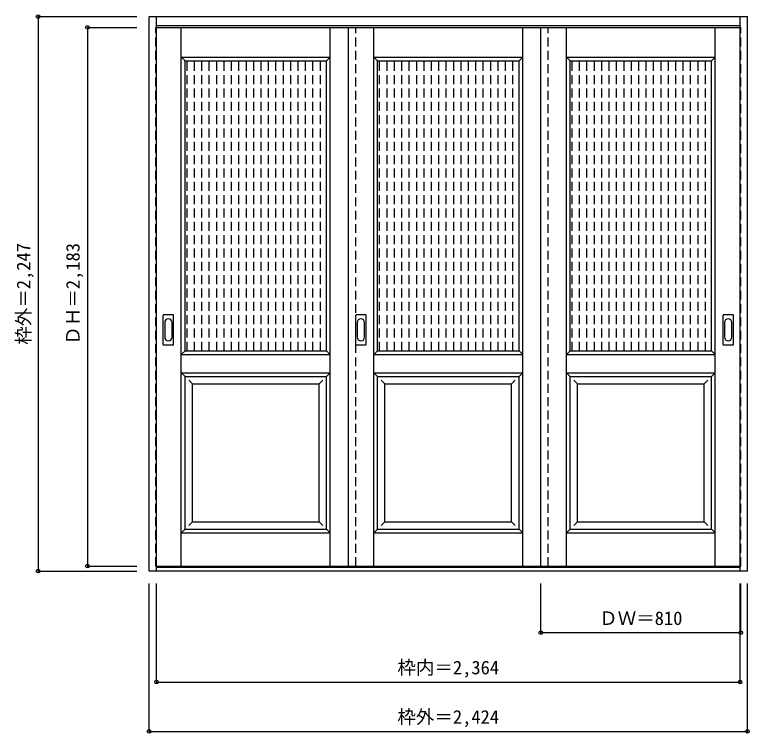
# Model space of a CAD drawing. Units: millimetres, scale not verified. Extents: x -1678 to 1298, y -1625 to 1287.
import ezdxf
from ezdxf.enums import TextEntityAlignment as Align

# ---------------------------------------------------------------- set-up
doc = ezdxf.new("R2010")
doc.units = ezdxf.units.MM
doc.header["$LTSCALE"] = 30
doc.header["$PDMODE"] = 32
doc.header["$PDSIZE"] = 15
doc.linetypes.add('DASHED1', pattern=[1.8, 1.2, -0.6])
doc.layers.add('0-0', color=7, linetype='Continuous')
doc.layers.add('0-1_寸法', color=7, linetype='Continuous')
doc.styles.add('ＭＳ ゴシック', font='')
doc.styles.get('ＭＳ ゴシック').set_extended_font_data('MS Gothic')

msp = doc.modelspace()

# ---------------------------------------------------------------- linework, layer by layer
at = {"layer": '0-0', "color": 3}
for p, q in [((-1133.88, 1279.62), (1290.12, 1279.62)), ((-1133.88, -967.38), (-1133.88, 1279.62)), ((-1103.88, -967.38), (-1103.88, 1279.62)), ((1260.12, -967.38), (1260.12, 1279.62)), ((1290.12, -967.38), (1290.12, 1279.62)), ((-1103.88, 1243.62), (1260.12, 1243.62)), ((-1103.88, 1235.62), (1260.12, 1235.62)), ((-326.88, 1235.62), (-326.88, -947.38)), ((453.12, -947.38), (453.12, 1235.62)), ((-988.38, 1100.62), (-415.38, 1100.62)), ((-988.38, -74.38), (-988.38, 1100.62)), ((-415.38, -74.38), (-415.38, 1100.62)), ((-208.38, 1100.62), (364.62, 1100.62)), ((-208.38, -74.38), (-208.38, 1100.62)), ((364.62, -74.38), (364.62, 1100.62)), ((571.62, 1100.62), (1144.62, 1100.62)), ((571.62, -74.38), (571.62, 1100.62)), ((1144.62, -74.38), (1144.62, 1100.62)), ((-1076.88, -49.38), (-1076.88, 69.62)), ((-1036.38, 71.12), (-1075.38, 71.12)), ((-1034.88, -49.38), (-1034.88, 69.62)), ((-296.88, -49.38), (-296.88, 69.62)), ((-256.38, 71.12), (-295.38, 71.12)), ((-254.88, -49.38), (-254.88, 69.62)), ((1191.12, -49.38), (1191.12, 69.62)), ((1231.62, 71.12), (1192.62, 71.12)), ((1233.12, -49.38), (1233.12, 69.62)), ((-1075.38, -50.88), (-1036.38, -50.88)), ((-295.38, -50.88), (-256.38, -50.88)), ((1192.62, -50.88), (1231.62, -50.88)), ((-988.38, -74.38), (-415.38, -74.38)), ((-208.38, -74.38), (364.62, -74.38)), ((571.62, -74.38), (1144.62, -74.38)), ((-988.38, -179.38), (-415.38, -179.38)), ((-988.38, -797.38), (-988.38, -179.38)), ((-415.38, -797.38), (-415.38, -179.38)), ((-208.38, -179.38), (364.62, -179.38)), ((-208.38, -797.38), (-208.38, -179.38)), ((364.62, -797.38), (364.62, -179.38)), ((571.62, -179.38), (1144.62, -179.38)), ((571.62, -797.38), (571.62, -179.38)), ((1144.62, -797.38), (1144.62, -179.38)), ((-988.38, -797.38), (-415.38, -797.38)), ((-208.38, -797.38), (364.62, -797.38)), ((571.62, -797.38), (1144.62, -797.38)), ((-1103.88, -947.38), (1260.12, -947.38)), ((1290.12, -967.38), (-1133.88, -967.38)), ((1260.12, -952.38), (-1103.88, -952.38))]:
    msp.add_line(p, q, dxfattribs=at)
at = {"layer": '0-0', "color": 4, "linetype": 'DASHED1'}
for p, q in [((-1106.88, -947.38), (-1106.88, 1235.62)), ((-1106.88, 1235.62), (-1103.88, 1235.62)), ((-296.88, -947.38), (-296.88, 1235.62)), ((483.12, -947.38), (483.12, 1235.62)), ((-979.96, -74.38), (-979.96, 1100.62)), ((-949.96, -74.38), (-949.96, 1100.62)), ((-919.96, -74.38), (-919.96, 1100.62)), ((-889.96, -74.38), (-889.96, 1100.62)), ((-859.96, -74.38), (-859.96, 1100.62)), ((-829.96, -74.38), (-829.96, 1100.62)), ((-799.96, -74.38), (-799.96, 1100.62)), ((-769.96, -74.38), (-769.96, 1100.62)), ((-739.96, -74.38), (-739.96, 1100.62)), ((-709.96, -74.38), (-709.96, 1100.62)), ((-679.96, -74.38), (-679.96, 1100.62)), ((-649.96, -74.38), (-649.96, 1100.62)), ((-619.96, -74.38), (-619.96, 1100.62)), ((-589.96, -74.38), (-589.96, 1100.62)), ((-559.96, -74.38), (-559.96, 1100.62)), ((-529.96, -74.38), (-529.96, 1100.62)), ((-499.96, -74.38), (-499.96, 1100.62)), ((-469.96, -74.38), (-469.96, 1100.62)), ((-439.96, -74.38), (-439.96, 1100.62)), ((-199.96, -74.38), (-199.96, 1100.62)), ((-169.96, -74.38), (-169.96, 1100.62)), ((-139.96, -74.38), (-139.96, 1100.62)), ((-109.96, -74.38), (-109.96, 1100.62)), ((-79.96, -74.38), (-79.96, 1100.62)), ((-49.96, -74.38), (-49.96, 1100.62)), ((-19.96, -74.38), (-19.96, 1100.62)), ((10.04, -74.38), (10.04, 1100.62)), ((40.04, -74.38), (40.04, 1100.62)), ((70.04, -74.38), (70.04, 1100.62)), ((100.04, -74.38), (100.04, 1100.62)), ((130.04, -74.38), (130.04, 1100.62)), ((160.04, -74.38), (160.04, 1100.62)), ((190.04, -74.38), (190.04, 1100.62)), ((220.04, -74.38), (220.04, 1100.62)), ((250.04, -74.38), (250.04, 1100.62)), ((280.04, -74.38), (280.04, 1100.62)), ((310.04, -74.38), (310.04, 1100.62)), ((340.04, -74.38), (340.04, 1100.62)), ((580.04, -74.38), (580.04, 1100.62)), ((610.04, -74.38), (610.04, 1100.62)), ((640.04, -74.38), (640.04, 1100.62)), ((670.04, -74.38), (670.04, 1100.62)), ((700.04, -74.38), (700.04, 1100.62)), ((730.04, -74.38), (730.04, 1100.62)), ((760.04, -74.38), (760.04, 1100.62)), ((790.04, -74.38), (790.04, 1100.62)), ((820.04, -74.38), (820.04, 1100.62)), ((850.04, -74.38), (850.04, 1100.62)), ((880.04, -74.38), (880.04, 1100.62)), ((910.04, -74.38), (910.04, 1100.62)), ((940.04, -74.38), (940.04, 1100.62)), ((970.04, -74.38), (970.04, 1100.62)), ((1000.04, -74.38), (1000.04, 1100.62)), ((1030.04, -74.38), (1030.04, 1100.62)), ((1060.04, -74.38), (1060.04, 1100.62)), ((1090.04, -74.38), (1090.04, 1100.62)), ((1120.04, -74.38), (1120.04, 1100.62)), ((-1103.88, -947.38), (-1106.88, -947.38)), ((1260.12, -947.38), (1263.12, -947.38))]:
    msp.add_line(p, q, dxfattribs=at)
at = {"layer": '0-0'}
for p, q in [((-1003.38, -947.38), (-1003.38, 1235.62)), ((-400.38, -947.38), (-400.38, 1235.62)), ((-223.38, -947.38), (-223.38, 1235.62)), ((379.62, -947.38), (379.62, 1235.62)), ((556.62, -947.38), (556.62, 1235.62)), ((1159.62, -947.38), (1159.62, 1235.62)), ((-1003.38, 1115.62), (-988.38, 1100.62)), ((-1003.38, 1115.62), (-400.38, 1115.62)), ((-400.38, 1115.62), (-415.38, 1100.62)), ((-223.38, 1115.62), (-208.38, 1100.62)), ((-223.38, 1115.62), (379.62, 1115.62)), ((379.62, 1115.62), (364.62, 1100.62)), ((556.62, 1115.62), (571.62, 1100.62)), ((556.62, 1115.62), (1159.62, 1115.62)), ((1159.62, 1115.62), (1144.62, 1100.62)), ((-1070.88, 39.72), (-1070.88, -19.48)), ((-1040.88, -19.48), (-1040.88, 39.72)), ((-290.88, 39.72), (-290.88, -19.48)), ((-260.88, -19.48), (-260.88, 39.72)), ((1197.12, 39.72), (1197.12, -19.48)), ((1227.12, -19.48), (1227.12, 39.72)), ((-988.38, -74.38), (-1003.38, -89.38)), ((-415.38, -74.38), (-400.38, -89.38)), ((-208.38, -74.38), (-223.38, -89.38)), ((364.62, -74.38), (379.62, -89.38)), ((571.62, -74.38), (556.62, -89.38)), ((1144.62, -74.38), (1159.62, -89.38)), ((-1003.38, -89.38), (-400.38, -89.38)), ((-223.38, -89.38), (379.62, -89.38)), ((556.62, -89.38), (1159.62, -89.38)), ((-1003.38, -164.38), (-988.38, -179.38)), ((-1003.38, -164.38), (-400.38, -164.38)), ((-400.38, -164.38), (-415.38, -179.38)), ((-223.38, -164.38), (-208.38, -179.38)), ((-223.38, -164.38), (379.62, -164.38)), ((379.62, -164.38), (364.62, -179.38)), ((556.62, -164.38), (571.62, -179.38)), ((556.62, -164.38), (1159.62, -164.38)), ((1159.62, -164.38), (1144.62, -179.38)), ((-973.38, -194.38), (-958.38, -209.38)), ((-430.38, -194.38), (-445.38, -209.38)), ((-193.38, -194.38), (-178.38, -209.38)), ((349.62, -194.38), (334.62, -209.38)), ((586.62, -194.38), (601.62, -209.38)), ((1129.62, -194.38), (1114.62, -209.38)), ((-958.38, -767.38), (-958.38, -209.38)), ((-958.38, -209.38), (-445.38, -209.38)), ((-445.38, -767.38), (-445.38, -209.38)), ((-178.38, -767.38), (-178.38, -209.38)), ((-178.38, -209.38), (334.62, -209.38)), ((334.62, -767.38), (334.62, -209.38)), ((601.62, -767.38), (601.62, -209.38)), ((601.62, -209.38), (1114.62, -209.38)), ((1114.62, -767.38), (1114.62, -209.38)), ((-958.38, -767.38), (-973.38, -782.38)), ((-958.38, -767.38), (-445.38, -767.38)), ((-445.38, -767.38), (-430.38, -782.38)), ((-178.38, -767.38), (-193.38, -782.38)), ((-178.38, -767.38), (334.62, -767.38)), ((334.62, -767.38), (349.62, -782.38)), ((601.62, -767.38), (586.62, -782.38)), ((601.62, -767.38), (1114.62, -767.38)), ((1114.62, -767.38), (1129.62, -782.38)), ((-988.38, -797.38), (-1003.38, -812.38)), ((-415.38, -797.38), (-400.38, -812.38)), ((-208.38, -797.38), (-223.38, -812.38)), ((364.62, -797.38), (379.62, -812.38)), ((571.62, -797.38), (556.62, -812.38)), ((1144.62, -797.38), (1159.62, -812.38)), ((-1003.38, -812.38), (-400.38, -812.38)), ((-223.38, -812.38), (379.62, -812.38)), ((556.62, -812.38), (1159.62, -812.38))]:
    msp.add_line(p, q, dxfattribs=at)
at = {"layer": '0-0', "color": 4, "linetype": 'DASHED1'}
msp.add_lwpolyline([(1263.12, -947.38), (1263.12, 1235.62), (1260.12, 1235.62)], dxfattribs=at)
at = {"layer": '0-0', "color": 3}
for centre, start, end in [((-1075.38, 69.62), 90, 180), ((-1036.38, 69.62), 0, 90), ((-295.38, 69.62), 90, 180), ((-256.38, 69.62), 0, 90), ((1192.62, 69.62), 90, 180), ((1231.62, 69.62), 0, 90), ((-1075.38, -49.38), 180, 270), ((-1036.38, -49.38), 270, 0), ((-295.38, -49.38), 180, 270), ((-256.38, -49.38), 270, 0), ((1192.62, -49.38), 180, 270), ((1231.62, -49.38), 270, 0)]:
    msp.add_arc(centre, 1.5, start, end, dxfattribs=at)
at = {"layer": '0-0'}
for centre, start, end in [((-1055.88, 39.72), 0, 180), ((-275.88, 39.72), 0, 180), ((1212.12, 39.72), 0, 180), ((-1055.88, -19.48), 180, 0), ((-275.88, -19.48), 180, 0), ((1212.12, -19.48), 180, 0)]:
    msp.add_arc(centre, 15, start, end, dxfattribs=at)
at = {"layer": '0-1_寸法', "color": 4}
for p, q in [((-1583.88, 1279.62), (-1183.88, 1279.62)), ((-1583.88, 1279.62), (-1583.88, -967.38)), ((-1383.88, 1235.62), (-1383.88, -947.38)), ((-1383.88, 1235.62), (-1183.88, 1235.62)), ((-1383.88, -947.38), (-1183.88, -947.38)), ((-1583.88, -967.38), (-1183.88, -967.38)), ((-1133.88, -1617.38), (-1133.88, -1017.38)), ((-1103.88, -1417.38), (-1103.88, -1017.38)), ((453.12, -1217.38), (453.12, -1017.38)), ((1263.12, -1217.38), (1263.12, -1017.38)), ((1263.12, -1217.38), (453.12, -1217.38))]:
    msp.add_line(p, q, dxfattribs=at)
for points in [[(-1133.88, -1617.38), (1290.12, -1617.38), (1290.12, -1017.38)], [(-1103.88, -1417.38), (1260.12, -1417.38), (1260.12, -1017.38)]]:
    msp.add_lwpolyline(points, dxfattribs=at)
at = {"layer": '0-1_寸法'}
for p in [(-1583.88, 1279.62), (-1383.88, 1235.62), (-1383.88, -947.38), (-1583.88, -967.38), (453.12, -1217.38), (1263.12, -1217.38), (-1103.88, -1417.38), (1260.12, -1417.38), (-1133.88, -1617.38), (1290.12, -1617.38)]:
    msp.add_point(p, dxfattribs=at)

# ---------------------------------------------------------------- texts
at = {"layer": '0-1_寸法', "style": 'ＭＳ ゴシック'}
for s, p in [('枠外＝2,247', (-1598.88, -50.13)), ('ＤＨ＝2,183', (-1398.88, -50.13))]:
    msp.add_text(s, height=54.99, rotation=90, dxfattribs=at).set_placement(p, align=Align.BOTTOM_LEFT)
for s, p in [('ＤＷ＝810', (689.37, -1202.38)), ('枠内＝2,364', (-128.13, -1402.38)), ('枠外＝2,424', (-128.13, -1602.38))]:
    msp.add_text(s, height=54.99, dxfattribs=at).set_placement(p, align=Align.BOTTOM_LEFT)

doc.saveas('drawing.dxf')
